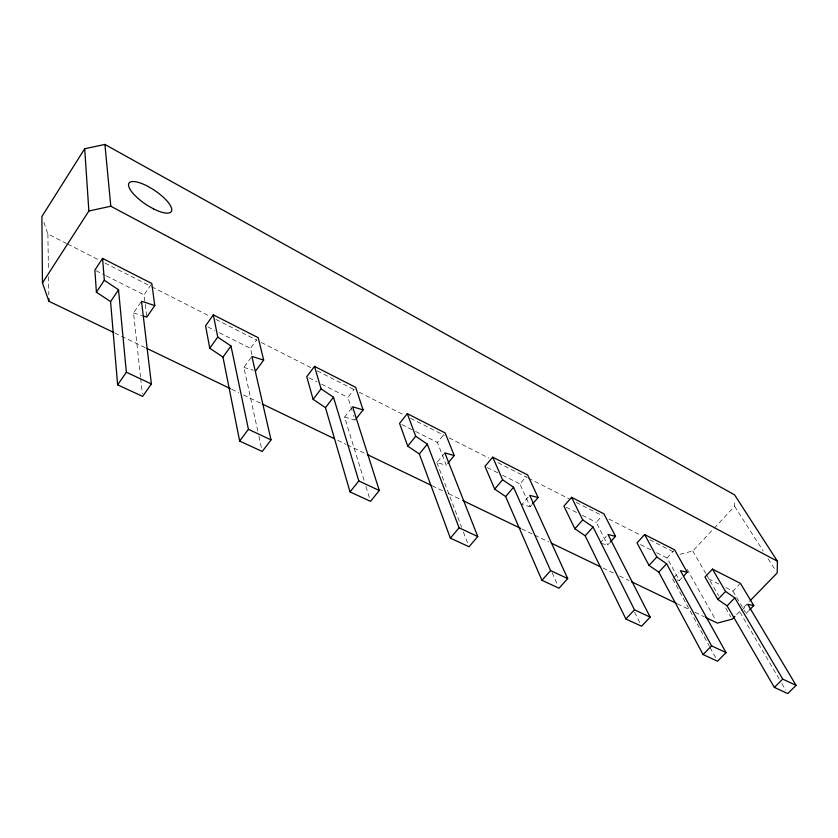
<?xml version="1.0" encoding="UTF-8"?>
<svg xmlns="http://www.w3.org/2000/svg" width="838" height="838" viewBox="0 0 838 838"><rect width="100%" height="100%" fill="white"/><g stroke="black" fill="none" stroke-linecap="round" stroke-linejoin="round"><path stroke-width="0.63" stroke-dasharray="4.19 3.14" d="M146.66 315.884L144.073 294.861L151.112 284.522M140.554 377.131L133.546 312.962L141.517 301.271M251.934 354.663L250.489 348.399L256.847 339.662M257.8 431.099L243.889 367.411L251.892 356.454M352.075 410.547L347.906 397.411L354.128 389.356M364.048 480.289L344.607 417.104L352.609 406.797M444.873 452.918L436.902 462.639L446.287 465.184L437.415 442.443L443.606 434.838M531.784 504.843L530.203 506.676L519.937 483.955L526.096 476.749M528.129 497.175L521.791 504.528L530.203 506.676M609.425 543.055L607.686 544.983L596.258 522.357L602.197 515.705M600.134 543.181L606.241 536.404M682.038 577.728L679.45 580.462L667.058 557.972L673.783 550.744M680.006 554.295L692.806 550.964L713.264 529.124M714.154 528.181L734.622 506.33L734.601 499.961M673.522 578.042L678.707 572.522M725.928 587.595L732.915 591.104L739.566 584.212M736.665 614.547L740.258 610.85M743.861 607.152L749.266 601.611M741.693 610.431L746.826 605.172M746.113 613.426L748.669 610.808M677.188 579.969L679.45 580.462M601.391 543.485L607.686 544.983M344.607 417.104L355.103 420.1L353.584 415.323M243.889 367.411L253.317 370.228M133.546 312.962L141.989 315.601M114.942 333.063L145.603 347.822M231.665 389.261L238.736 392.666M243.46 394.928L261.142 403.445M337.777 440.338L346.031 444.318M347.204 444.884L366.07 453.966M432.094 485.747L442.705 490.859M448.602 493.697L460.387 499.364M521.697 528.883L533.492 534.56M534.665 535.126L548.817 541.935M603.046 568.049L614.841 573.726M619.554 575.989L628.992 580.535M677.324 603.81L689.119 609.477M695.016 612.316L704.444 616.862M96.014 270.684L105.169 275.283M106.311 275.859L144.073 294.861M207.887 326.967L214.79 330.444M219.399 332.759L250.489 348.399M309.033 377.854L317.036 381.877M321.614 384.181L347.906 397.411M401.852 424.552L414.475 430.9M415.617 431.476L437.415 442.443M487.328 467.552L497.814 472.821M502.465 475.167L519.937 483.955M566.226 507.252L576.628 512.479M582.4 515.38L596.258 522.357M640.504 544.616L652.048 550.419M656.667 552.745L667.058 557.972M708.466 578.807L718.941 584.076M43.89 222.353L47.881 234.022L66.537 243.502M67.71 244.099L99.198 260.094M105.022 263.059L150.515 286.167M151.678 286.764L209.992 316.387M215.827 319.351L256.648 340.092M261.309 342.459L311.464 367.945M317.288 370.909L354.61 389.869M359.282 392.236L403.602 414.758M410.599 418.309L444.423 435.488M449.084 437.865L488.732 458.009M498.065 462.754L527.228 477.566M528.39 478.152L569.212 498.893M576.209 502.454L600.699 514.899M608.87 519.047L641.52 535.639M649.691 539.777L673.008 551.634M734.622 506.33L763.229 551.121M768.111 558.768L775.087 569.683M732.915 591.104L745.453 612.306M739.975 612.19L779.225 679.063M781.844 683.525L785.772 690.208M692.806 550.964L705.701 573.328M706.35 574.449L718.606 595.692M725.708 607.99L730.872 616.936M687.066 569.191L715.516 619.732M672.652 578.964L709.451 646.381M710.079 647.523L716.312 658.94M634.576 612.19L640.41 623.891M552.116 572.658L557.972 585.804M436.902 462.639L461.581 527.238M463.445 532.109L468.107 544.302M365.955 486.49L369.768 498.882M258.911 436.189L261.686 448.927M140.69 378.409L142.376 393.818M47.881 234.022L48.436 270.245M48.541 276.708L48.824 294.819"/><path stroke-width="1.26" d="M113.769 332.497L48.918 301.282L42.455 282.951L41.9 216.518L84.69 148.745L104.918 144.44L734.591 494.86L777.444 561.25L777.182 572.962L750.167 600.689M42.455 282.951L88.87 211.008L84.69 148.745M154.758 305.545L151.814 283.485L102.582 258.408L94.872 270.108L96.401 292.19L110.574 301.628L117.624 384.851L142.659 396.384L151.395 383.951L141.517 301.271L154.758 305.545L146.818 317.12L143.193 315.989M96.401 292.19L104.321 280.28L102.582 258.408M110.574 301.628L118.525 289.78L104.321 280.28M117.624 384.851L126.36 372.25L118.525 289.78M263.656 360.078L258.261 337.724L213.344 314.837L205.582 325.804L209.762 348.241L222.971 357.082L239.658 441.06L262.242 451.473L271.03 439.887L251.892 356.454L263.656 360.078L255.674 370.941M209.762 348.241L217.733 337.086L213.344 314.837M222.971 357.082L230.974 345.989L217.733 337.086M239.658 441.06L248.425 429.318L230.974 345.989M363.084 409.887L355.679 387.345L314.522 366.384L306.75 376.702L313.119 399.338L325.479 407.666L350.033 491.916L370.532 501.354L379.3 490.502L352.609 406.797L363.084 409.887L355.899 419.073M313.119 399.338L321.101 388.863L314.522 366.384M325.479 407.666L333.482 397.233L321.101 388.863M454.227 455.537L445.156 432.932L407.32 413.658L399.558 423.389L407.739 446.13L419.346 453.976L450.352 538.132L469.039 546.743L477.765 536.54L444.873 452.918L454.227 455.537L447.869 463.257M350.033 491.916L358.811 480.928L333.482 397.233M407.739 446.13L415.711 436.242L407.32 413.658M419.346 453.976L427.328 444.15L415.711 436.242M538.101 497.552L527.636 474.947L492.723 457.171L485.003 466.378L494.692 489.12L505.618 496.546L541.935 580.325L559.03 588.203L567.703 578.587L529.721 495.331L538.101 497.552L532.57 503.931M450.352 538.132L459.098 527.814L427.328 444.15M494.692 489.12L502.611 479.776L492.723 457.171M505.618 496.546L513.558 487.255L502.611 479.776M615.521 536.33L603.905 513.809L571.589 497.343L563.922 506.089L574.868 528.757L585.186 535.817L625.881 618.989L641.583 626.227L650.162 617.135L607.99 534.466L615.521 536.33L610.294 542.102M574.868 528.757L582.735 519.906L571.589 497.343M541.935 580.325L550.618 570.605L513.558 487.255M585.186 535.817L593.063 527.008L582.735 519.906M687.212 572.239L674.632 549.843L644.642 534.56L637.037 542.867L649.031 565.43L658.804 572.134L703.082 654.562L717.558 661.224L726.043 652.613L680.435 570.678L687.212 572.239L683.766 575.895M649.031 565.43L656.824 557.019L644.642 534.56M658.804 572.134L666.608 563.765L656.824 557.019M625.881 618.989L634.471 609.802L593.063 527.008M753.781 605.581L740.404 583.353L712.489 569.128L704.968 577.047L717.841 599.442L727.112 605.843L774.343 687.39L787.73 693.56L796.1 685.369L747.674 604.292L753.781 605.581L749.528 609.938M717.841 599.442L725.54 591.439L712.489 569.128M727.112 605.843L734.821 597.871L725.54 591.439M734.863 616.391L732.161 619.167L717.412 623.105L705.627 617.428M703.082 654.562L711.588 645.857L726.043 652.613M774.343 687.39L782.734 679.126L796.1 685.369M88.87 211.008L110.805 206.232L777.444 561.25M126.36 372.25L151.395 383.951M248.425 429.318L271.03 439.887M358.811 480.928L379.3 490.502M459.098 527.814L477.765 536.54M550.618 570.605L567.703 578.587M634.471 609.802L650.162 617.135M146.776 348.388L230.481 388.685M262.315 404.01L334.236 438.641M367.254 454.531L430.921 485.181M462.754 500.506L520.524 528.317M551.174 543.076L600.689 566.917M631.349 581.666L676.151 603.234M734.821 597.871L782.734 679.126M666.608 563.765L711.588 645.857M104.918 144.44L110.805 206.232M48.876 298.695L48.918 301.282M153.584 208.913L147.865 205.677A25.496 8.244 34 0 1 128.528 185.009A25.496 8.244 34 0 1 147.142 185.973L152.715 189.168A25.496 8.244 34 0 1 171.769 209.615A25.496 8.244 34 0 1 153.584 208.913"/></g></svg>
